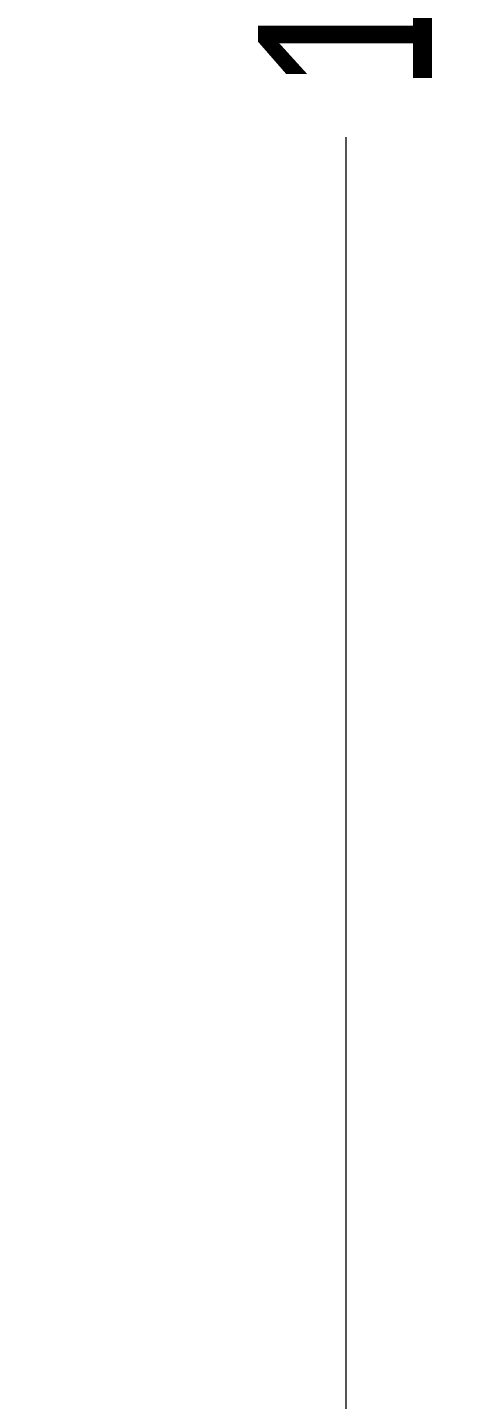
# Model space of a CAD drawing. Extents: x 8885 to 22004, y -1013833 to -999816.
# Drawn here: x 19961 to 20166, y -1012032 to -1011402 of the extents above; entities that cross this region are included whole.
import ezdxf

# ---------------------------------------------------------------- set-up
doc = ezdxf.new("R2010")
doc.units = 0
doc.header["$LTSCALE"] = 40
doc.header["$MEASUREMENT"] = 0
doc.header["$PDMODE"] = 3
doc.linetypes.add('DOT', pattern=[0.25, 0, -0.25])
doc.layers.add('S-DIM', color=7, linetype='Continuous')
doc.styles.get("Standard").update_dxf_attribs({"font": 'ARIALN.TTF'})
doc.dimstyles.new('Working', dxfattribs={"dimscale": 0.8, "dimtxt": 100, "dimasz": 50, "dimexe": 50, "dimexo": 50, "dimgap": 0, "dimtad": 0, "dimdec": 0, "dimzin": 0, "dimdsep": 46, "dimtxsty": 'Standard', "dimblk": 'ARCHTICK', "dimcen": 0, "dimdle": 50, "dimclrd": 250, "dimclre": 8, "dimclrt": 7, "dimadec": 0, "dimazin": 0, "dimtfac": 1, "dimtdec": 0, "dimtofl": 0, "dimtmove": 1, "dimatfit": 3, "dimfxl": 3, "dimtolj": 1, "dimlwd": 5, "dimlwe": 0, "dimarcsym": 0})

# ---------------------------------------------------------------- blocks, each defined once
blk = doc.blocks.new('_ArchTick')
at = {"const_width": 0.15}
blk.add_lwpolyline([(-0.5, -0.5), (0.5, 0.5)], dxfattribs=at)
blk = doc.blocks.new('*D127')
at = {"layer": 'Defpoints', "color": 0, "ltscale": 50, "transparency": 16777216}
for p in [(19949.88448032737, -1010592.408219386), (20107.00000000005, -1010592.408219386), (19899.88448032737, -1012067.408219386)]:
    blk.add_point(p, dxfattribs=at)
at = {"layer": 'S-DIM', "color": 250, "lineweight": 5, "ltscale": 50, "transparency": 16777216}
for p, q in [((20107.00000000005, -1010552.408219386), (20107.00000000005, -1011234.792257585)), ((20107.00000000005, -1012107.408219386), (20107.00000000005, -1011425.024181187))]:
    blk.add_line(p, q, dxfattribs=at)
at = {"layer": 'S-DIM', "color": 8, "linetype": 'DOT', "lineweight": 0, "ltscale": 50, "transparency": 16777216}
for p, q in [((20067.00000000005, -1010592.408219386), (20147.00000000005, -1010592.408219386)), ((20067.00000000005, -1012067.408219386), (20147.00000000005, -1012067.408219386))]:
    blk.add_line(p, q, dxfattribs=at)
at = {"layer": 'S-DIM', "color": 250, "lineweight": 5, "ltscale": 50, "transparency": 16777216, "xscale": 40, "yscale": 40, "zscale": 40}
for p, rotation in [((20107.00000000005, -1010592.408219386), 90), ((20107.00000000005, -1012067.408219386), 270)]:
    blk.add_blockref('_ArchTick', p, dxfattribs=dict(at, rotation=rotation))
at = {"layer": 'S-DIM', "color": 7, "ltscale": 50, "transparency": 16777216, "insert": (20106.99999999976, -1011329.908219386), "char_height": 80, "attachment_point": 5, "rotation": 90, "bg_fill": 3, "box_fill_scale": 1.25, "bg_fill_color": 9, "bg_fill_true_color": 13158600, "bg_fill_transparency": 0}
blk.add_mtext('\\A1;1475', dxfattribs=at)

msp = doc.modelspace()

# ---------------------------------------------------------------- dimensions: what is measured, and where the dimension line sits
at = {"layer": 'S-DIM', "ltscale": 50}
dim = msp.add_linear_dim(base=(20107.00000000005, -1010592.408219386), p1=(19899.88448032736, -1012067.408219386), p2=(19949.88448032737, -1010592.408219386), angle=90, dimstyle='Working', override={"dimfxl": 50, "dimfxlon": 1, "dimtfill": 1, "dimarcsym": 2}, dxfattribs=at)
dim.commit()
dim.dimension.update_dxf_attribs({"geometry": '*D127', "text_midpoint": (20106.99999999976, -1011329.908219386)})

doc.saveas('drawing.dxf')
